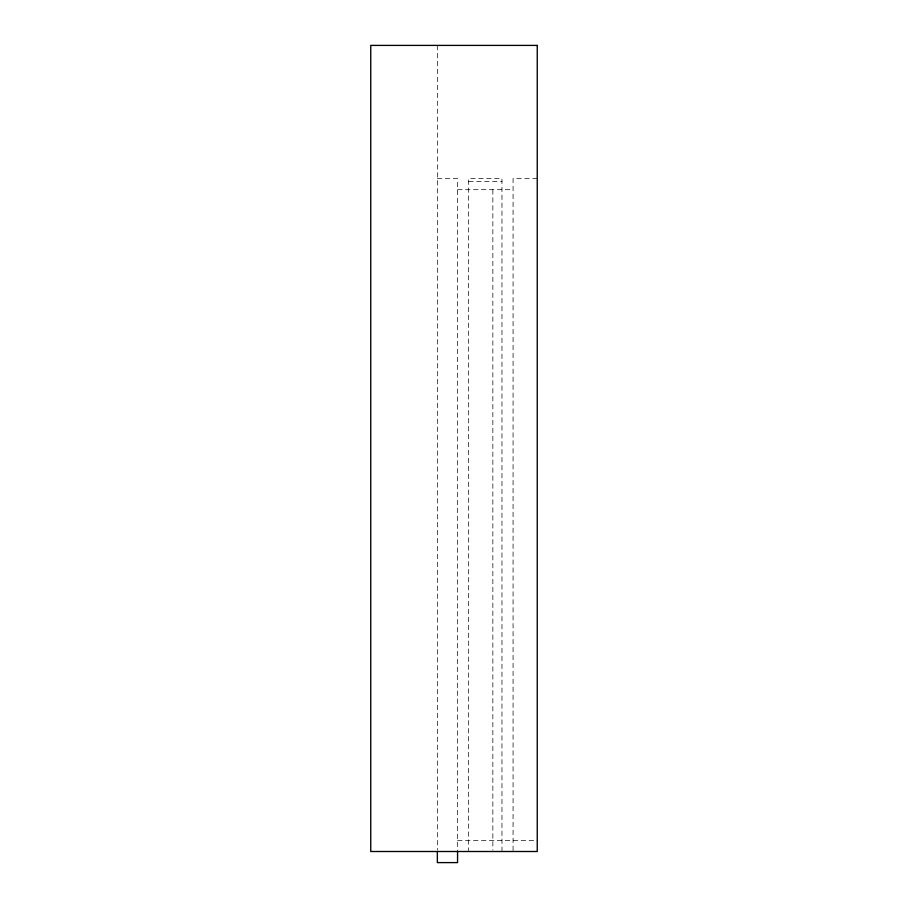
<?xml version="1.0" encoding="UTF-8"?>
<svg xmlns="http://www.w3.org/2000/svg" width="908" height="908" viewBox="0 0 908 908"><rect width="100%" height="100%" fill="white"/><g stroke="black" fill="none" stroke-linecap="round" stroke-linejoin="round"><path stroke-width="0.68" stroke-dasharray="4.54 3.41" d="M437.35 178.592L457.564 178.592L457.564 851.5M537.241 178.592L513.065 178.592L513.065 851.5M468.664 181.373L501.965 181.373M457.564 189.693L513.065 189.693M457.564 840.399L537.241 840.399M501.965 851.5L501.965 178.592L468.664 178.592L468.664 851.5M492.851 189.693L492.851 850.115M437.35 45.4L437.35 850.081"/><path stroke-width="1.36" d="M457.564 851.5L457.564 862.6L437.35 862.6L437.35 851.5M537.241 45.4L370.759 45.4L370.759 851.5L537.241 851.5L537.241 45.4"/></g></svg>
